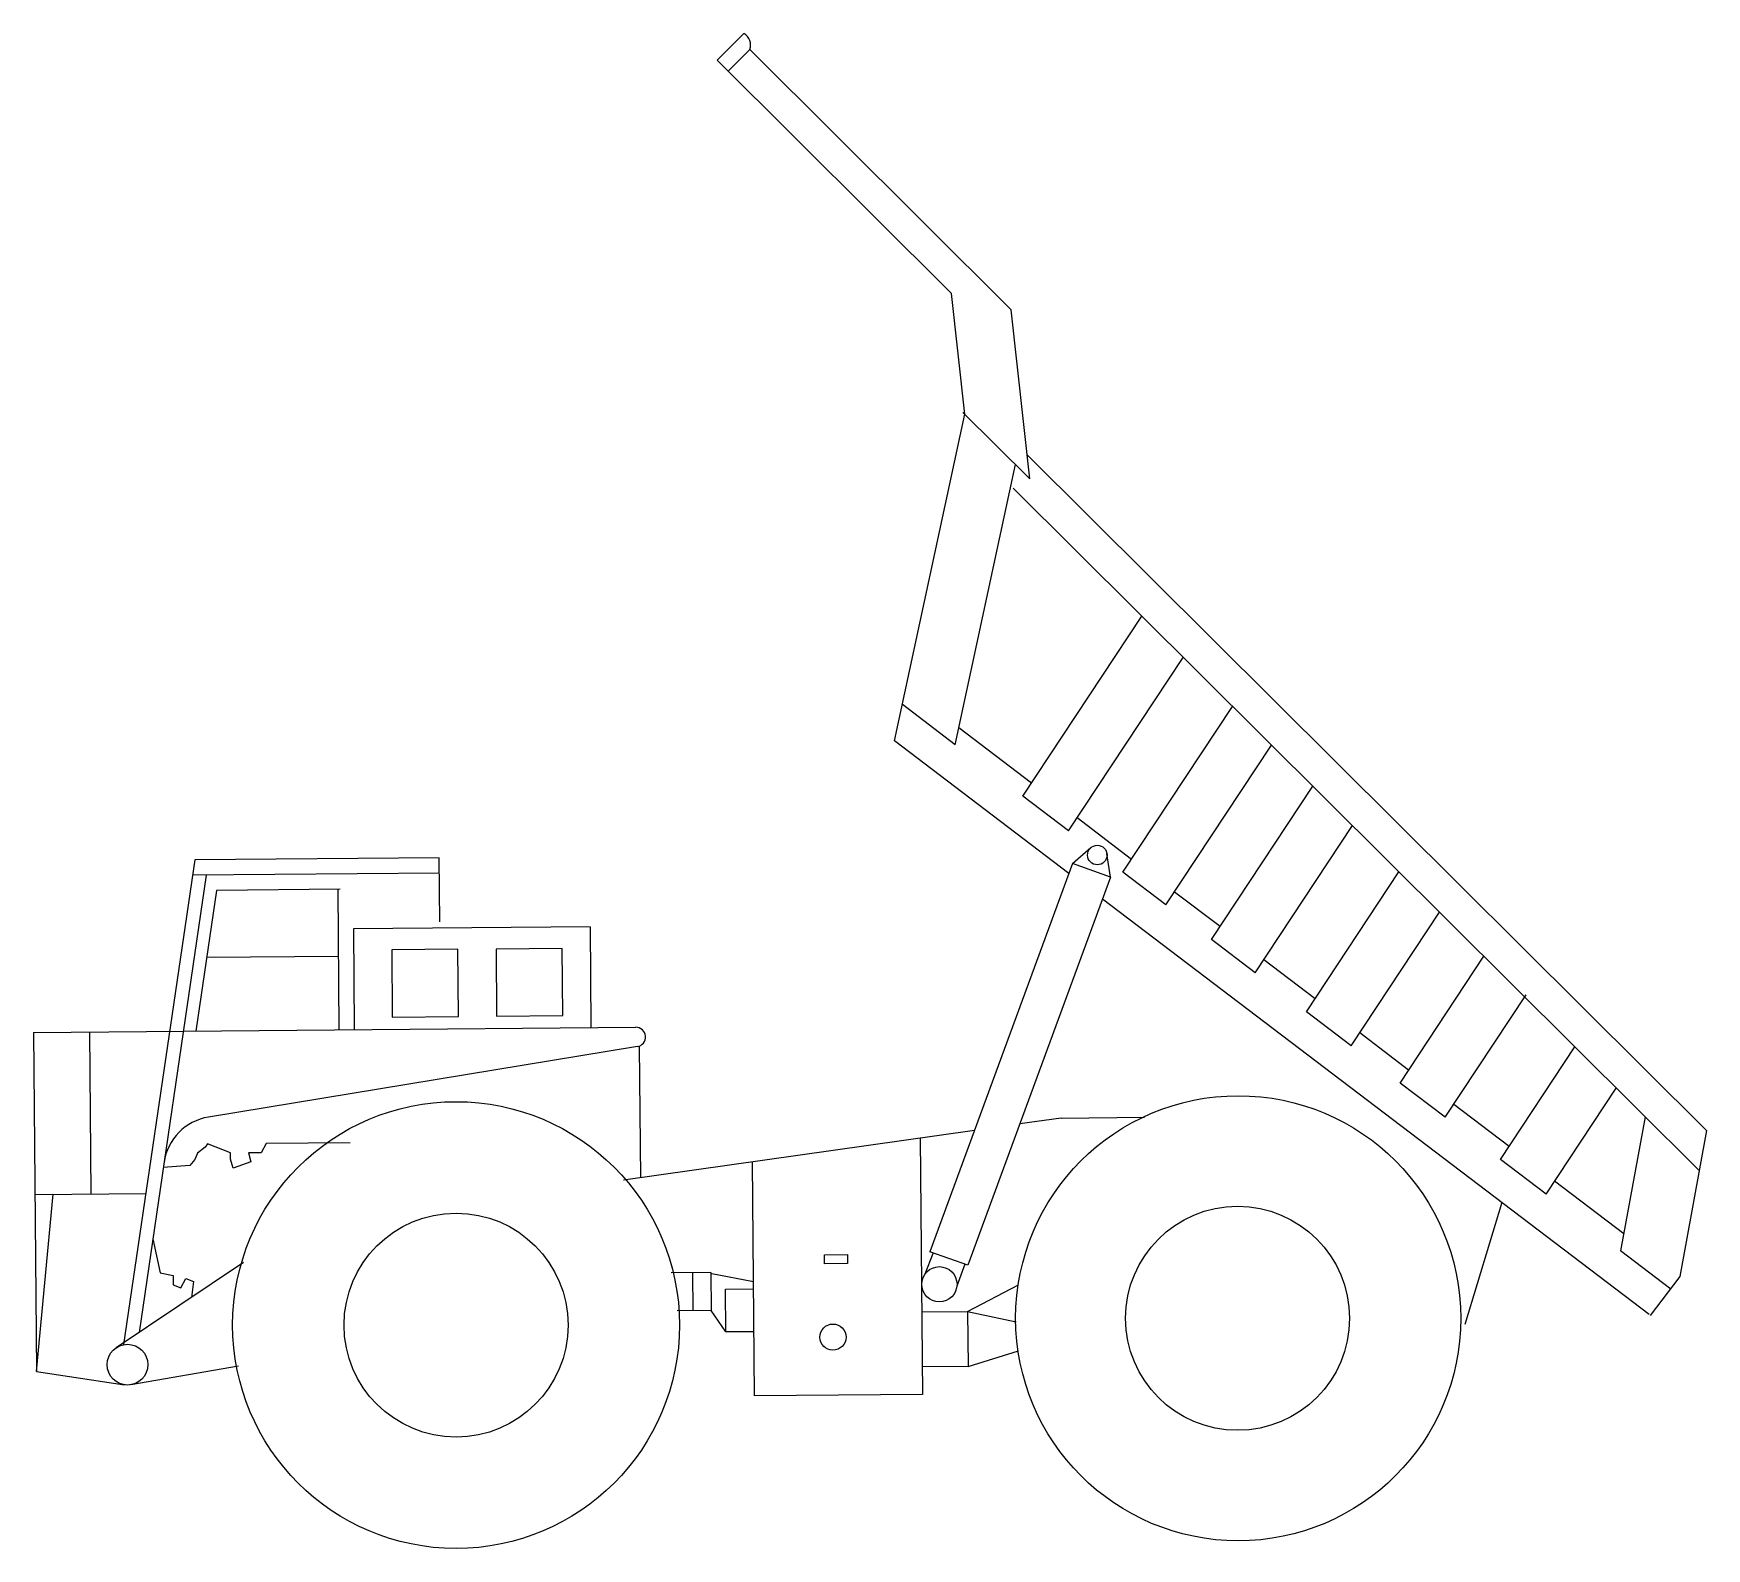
# Model space of a CAD drawing. Extents: x -18.2 to 18.9, y -11.2 to 22.5.
import ezdxf

# ---------------------------------------------------------------- set-up
doc = ezdxf.new("R2010")
doc.units = 0
doc.header["$MEASUREMENT"] = 0
doc.linetypes.add('DASHED', pattern=[0.75, 0.5, -0.25])
doc.layers.add('FUTURE-18DH', color=6, linetype='DASHED')

msp = doc.modelspace()

# ---------------------------------------------------------------- linework, layer by layer
at = {"layer": 'FUTURE-18DH', "color": 6, "linetype": 'CONTINUOUS'}
for p, q in [((-3.031147, 21.863039), (-2.438047, 22.458839)), ((-3.031147, 21.863039), (-2.438047, 22.458839)), ((-2.786347, 21.619139), (-2.307547, 22.099739)), ((-2.786347, 21.619139), (-2.307547, 22.099739)), ((3.501953, 16.321739), (-2.307547, 22.099739)), ((3.501953, 16.321739), (-2.307547, 22.099739)), ((2.175353, 16.683539), (-3.031147, 21.863039)), ((2.175353, 16.683539), (-3.031147, 21.863039)), ((2.467853, 13.999739), (2.175353, 16.683539)), ((2.467853, 13.999739), (2.175353, 16.683539)), ((3.911453, 12.563339), (3.501953, 16.321739)), ((3.911453, 12.563339), (3.501953, 16.321739)), ((0.909953, 6.742139), (2.467853, 13.999739)), ((0.909953, 6.742139), (2.467853, 13.999739)), ((3.911453, 12.563339), (2.428253, 14.039339)), ((3.911453, 12.563339), (2.428253, 14.039339)), ((18.946853, -1.912261), (3.852953, 13.100639)), ((18.946853, -1.912261), (3.852953, 13.100639)), ((2.254553, 6.658439), (3.591053, 12.882839)), ((2.254553, 6.658439), (3.591053, 12.882839)), ((18.783953, -2.804161), (3.544253, 12.354539)), ((18.783953, -2.804161), (3.544253, 12.354539)), ((3.759353, 5.514539), (6.400853, 9.513239)), ((3.759353, 5.514539), (6.400853, 9.513239)), ((4.774553, 4.742339), (7.321553, 8.597939)), ((4.774553, 4.742339), (7.321553, 8.597939)), ((2.254553, 6.658439), (1.083653, 7.549439)), ((2.254553, 6.658439), (1.083653, 7.549439)), ((5.982353, 3.823439), (8.416853, 7.508939)), ((5.982353, 3.823439), (8.416853, 7.508939)), ((4.779953, 3.799139), (0.909953, 6.742139)), ((4.779953, 3.799139), (0.909953, 6.742139)), ((3.949253, 5.802539), (2.334653, 7.030139)), ((3.949253, 5.802539), (2.334653, 7.030139)), ((6.937253, 3.098039), (9.282653, 6.647639)), ((6.937253, 3.098039), (9.282653, 6.647639)), ((7.948853, 2.328539), (10.198853, 5.735939)), ((7.948853, 2.328539), (10.198853, 5.735939)), ((4.774553, 4.742339), (3.759353, 5.514539)), ((4.774553, 4.742339), (3.759353, 5.514539)), ((6.172253, 4.111439), (4.964453, 5.030339)), ((6.172253, 4.111439), (4.964453, 5.030339)), ((8.918153, 1.591439), (11.078153, 4.861139)), ((8.918153, 1.591439), (11.078153, 4.861139)), ((-14.640247, 4.097939), (-16.218847, -6.669661)), ((-14.640247, 4.097939), (-16.218847, -6.669661)), ((-9.206947, 4.145639), (-14.640247, 4.097939)), ((-9.206947, 4.145639), (-14.640247, 4.097939)), ((-9.194347, 2.720039), (-9.206947, 4.145639)), ((-9.194347, 2.720039), (-9.206947, 4.145639)), ((4.860953, 4.020539), (5.270453, 4.372439)), ((4.860953, 4.020539), (5.270453, 4.372439)), ((5.708753, 3.713639), (5.626853, 4.240139)), ((5.708753, 3.713639), (5.626853, 4.240139)), ((-14.386447, 3.760439), (-15.875947, -6.397861)), ((-14.386447, 3.760439), (-15.875947, -6.397861)), ((-9.204247, 3.806339), (-14.689747, 3.757739)), ((-9.204247, 3.806339), (-14.689747, 3.757739)), ((4.860953, 4.020539), (1.690253, -4.605061)), ((4.860953, 4.020539), (1.690253, -4.605061)), ((5.708753, 3.713639), (4.860953, 4.020539)), ((5.708753, 3.713639), (4.860953, 4.020539)), ((6.937253, 3.098039), (5.982353, 3.823439)), ((6.937253, 3.098039), (5.982353, 3.823439)), ((10.061153, 0.722939), (12.114053, 3.830639)), ((10.061153, 0.722939), (12.114053, 3.830639)), ((-14.153347, 3.422939), (-14.611447, 0.297239)), ((-14.153347, 3.422939), (-14.611447, 0.297239)), ((-11.406547, 3.447239), (-14.153347, 3.422939)), ((-11.406547, 3.447239), (-14.153347, 3.422939)), ((-11.463247, 3.446339), (-11.436247, 0.325139)), ((-11.463247, 3.446339), (-11.436247, 0.325139)), ((5.708753, 3.713639), (2.538953, -4.906561)), ((5.708753, 3.713639), (2.538953, -4.906561)), ((8.138753, 2.616539), (7.127153, 3.385139)), ((8.138753, 2.616539), (7.127153, 3.385139)), ((17.669753, -6.003661), (5.530553, 3.228539)), ((17.669753, -6.003661), (5.530553, 3.228539)), ((-5.856247, 2.613839), (-11.115847, 2.567939)), ((-5.856247, 2.613839), (-11.115847, 2.567939)), ((-5.856247, 2.613839), (-5.837347, 0.373739)), ((-5.856247, 2.613839), (-5.837347, 0.373739)), ((11.052953, -0.032161), (13.014053, 2.936039)), ((11.052953, -0.032161), (13.014053, 2.936039)), ((-11.115847, 2.567939), (-11.096047, 0.327839)), ((-11.115847, 2.567939), (-11.096047, 0.327839)), ((8.918153, 1.591439), (7.948853, 2.328539)), ((8.918153, 1.591439), (7.948853, 2.328539)), ((-11.450647, 1.953239), (-14.372047, 1.928039)), ((-11.450647, 1.953239), (-14.372047, 1.928039)), ((-8.793847, 2.112539), (-10.263547, 2.099939)), ((-8.793847, 2.112539), (-10.263547, 2.099939)), ((-10.263547, 2.099939), (-10.250947, 0.606839)), ((-10.263547, 2.099939), (-10.250947, 0.606839)), ((-8.780347, 0.619439), (-8.793847, 2.112539)), ((-8.780347, 0.619439), (-8.793847, 2.112539)), ((-6.474547, 2.132339), (-7.945147, 2.119739)), ((-6.474547, 2.132339), (-7.945147, 2.119739)), ((-7.945147, 2.119739), (-7.932547, 0.626639)), ((-7.945147, 2.119739), (-7.932547, 0.626639)), ((-6.461947, 0.639239), (-6.474547, 2.132339)), ((-6.461947, 0.639239), (-6.474547, 2.132339)), ((10.251053, 1.010039), (9.108053, 1.878539)), ((10.251053, 1.010039), (9.108053, 1.878539)), ((12.138353, -0.857461), (13.997753, 1.957739)), ((12.138353, -0.857461), (13.997753, 1.957739)), ((13.140953, -1.619761), (14.940953, 1.103639)), ((13.140953, -1.619761), (14.940953, 1.103639)), ((-18.222247, 0.265739), (-4.843747, 0.382739)), ((-18.222247, 0.265739), (-4.843747, 0.382739)), ((-10.250947, 0.606839), (-8.780347, 0.619439)), ((-10.250947, 0.606839), (-8.780347, 0.619439)), ((-7.932547, 0.626639), (-6.461947, 0.639239)), ((-7.932547, 0.626639), (-6.461947, 0.639239)), ((11.052953, -0.032161), (10.061153, 0.722939)), ((11.052953, -0.032161), (10.061153, 0.722939)), ((-18.222247, 0.265739), (-18.156547, -7.267261)), ((-18.222247, 0.265739), (-18.156547, -7.267261)), ((-16.978447, 0.276539), (-16.946947, -3.319861)), ((-16.978447, 0.276539), (-16.946947, -3.319861)), ((12.328253, -0.569461), (11.242853, 0.254939)), ((12.328253, -0.569461), (11.242853, 0.254939)), ((-4.805947, -0.049261), (-14.332447, -1.614361)), ((-4.805947, -0.049261), (-14.332447, -1.614361)), ((-4.763647, -0.038461), (-4.738447, -2.965261)), ((-4.763647, -0.038461), (-4.738447, -2.965261)), ((14.370353, -2.554861), (16.021853, -0.055561)), ((14.370353, -2.554861), (16.021853, -0.055561)), ((13.140953, -1.619761), (12.138353, -0.857461)), ((13.140953, -1.619761), (12.138353, -0.857461)), ((15.382853, -3.325261), (16.939853, -0.969061)), ((15.382853, -3.325261), (16.939853, -0.969061)), ((14.560253, -2.267761), (13.330853, -1.332661)), ((14.560253, -2.267761), (13.330853, -1.332661)), ((4.609853, -1.635961), (3.693653, -1.766461)), ((4.609853, -1.635961), (3.693653, -1.766461)), ((4.609853, -1.635961), (6.460253, -1.619761)), ((4.609853, -1.635961), (6.460253, -1.619761)), ((17.581553, -1.607161), (17.037953, -4.583461)), ((17.581553, -1.607161), (17.037953, -4.583461)), ((-14.354947, -2.211961), (-14.410747, -2.280361)), ((-14.354947, -2.211961), (-14.410747, -2.280361)), ((-14.014747, -2.344261), (-14.354947, -2.211961)), ((-14.014747, -2.344261), (-14.354947, -2.211961)), ((-13.054447, -2.200261), (-13.166047, -2.405461)), ((-13.054447, -2.200261), (-13.166047, -2.405461)), ((-11.187847, -2.184061), (-13.054447, -2.200261)), ((-11.187847, -2.184061), (-13.054447, -2.200261)), ((2.680253, -1.910461), (-5.111047, -3.018361)), ((2.680253, -1.910461), (-5.111047, -3.018361)), ((1.479653, -2.081461), (1.530053, -7.773961)), ((1.479653, -2.081461), (1.530053, -7.773961)), ((18.946853, -1.912261), (18.355553, -5.153161)), ((18.946853, -1.912261), (18.355553, -5.153161)), ((-14.634847, -2.553961), (-14.746447, -2.690761)), ((-14.634847, -2.553961), (-14.746447, -2.690761)), ((-14.579947, -2.417161), (-14.634847, -2.553961)), ((-14.579947, -2.417161), (-14.634847, -2.553961)), ((-14.410747, -2.280361), (-14.579947, -2.417161)), ((-14.410747, -2.280361), (-14.579947, -2.417161)), ((-13.844647, -2.410861), (-14.014747, -2.344261)), ((-13.844647, -2.410861), (-14.014747, -2.344261)), ((-13.842847, -2.546761), (-13.844647, -2.410861)), ((-13.842847, -2.546761), (-13.844647, -2.410861)), ((-13.785247, -2.750161), (-13.842847, -2.546761)), ((-13.785247, -2.750161), (-13.842847, -2.546761)), ((-13.166047, -2.405461), (-13.448647, -2.407261)), ((-13.166047, -2.405461), (-13.448647, -2.407261)), ((-13.448647, -2.407261), (-13.390147, -2.610661)), ((-13.448647, -2.407261), (-13.390147, -2.610661)), ((15.382853, -3.325261), (14.370353, -2.554861)), ((15.382853, -3.325261), (14.370353, -2.554861)), ((-14.746447, -2.690761), (-15.338647, -2.733061)), ((-14.746447, -2.690761), (-15.338647, -2.733061)), ((-13.390147, -2.610661), (-13.785247, -2.750161)), ((-13.390147, -2.610661), (-13.785247, -2.750161)), ((-2.203147, -7.807261), (-2.248147, -2.611561)), ((-2.203147, -7.807261), (-2.248147, -2.611561)), ((-18.191647, -3.330661), (-15.726547, -3.309061)), ((-18.191647, -3.330661), (-15.726547, -3.309061)), ((-18.156547, -7.267261), (-17.783047, -3.327061)), ((-18.156547, -7.267261), (-17.783047, -3.327061)), ((17.107253, -4.204561), (15.572753, -3.037261)), ((17.107253, -4.204561), (15.572753, -3.037261)), ((14.398253, -3.515161), (13.575653, -6.222361)), ((14.398253, -3.515161), (13.575653, -6.222361)), ((-15.570847, -4.318861), (-15.404347, -5.071261)), ((-15.570847, -4.318861), (-15.404347, -5.071261)), ((-0.646147, -4.671661), (-0.137647, -4.667161)), ((-0.646147, -4.671661), (-0.137647, -4.667161)), ((-0.645247, -4.875061), (-0.646147, -4.671661)), ((-0.645247, -4.875061), (-0.646147, -4.671661)), ((-0.137647, -4.667161), (-0.135847, -4.870561)), ((-0.137647, -4.667161), (-0.135847, -4.870561)), ((1.763153, -4.631161), (1.582253, -5.106361)), ((1.763153, -4.631161), (1.582253, -5.106361)), ((2.538953, -4.906561), (1.690253, -4.605061)), ((2.538953, -4.906561), (1.690253, -4.605061)), ((18.156653, -5.433961), (17.037953, -4.583461)), ((18.156653, -5.433961), (17.037953, -4.583461)), ((-13.553947, -4.848061), (-16.385347, -6.738061)), ((-13.553947, -4.848061), (-16.385347, -6.738061)), ((-15.404347, -5.071261), (-15.121747, -5.136961)), ((-15.404347, -5.071261), (-15.121747, -5.136961)), ((-15.121747, -5.136961), (-15.119947, -5.340361)), ((-15.121747, -5.136961), (-15.119947, -5.340361)), ((-14.948947, -5.406961), (-14.838247, -5.202661)), ((-14.948947, -5.406961), (-14.838247, -5.202661)), ((-14.838247, -5.202661), (-14.668147, -5.268361)), ((-14.838247, -5.202661), (-14.668147, -5.268361)), ((-3.173347, -5.068561), (-4.051747, -5.075761)), ((-3.173347, -5.068561), (-4.051747, -5.075761)), ((-3.583747, -5.072161), (-3.576547, -5.918161)), ((-3.583747, -5.072161), (-3.576547, -5.918161)), ((-3.173347, -5.068561), (-3.165247, -5.914561)), ((-3.173347, -5.068561), (-3.165247, -5.914561)), ((-3.150847, -5.085661), (-2.224747, -5.263861)), ((-3.150847, -5.085661), (-2.224747, -5.263861)), ((-0.135847, -4.870561), (-0.645247, -4.875061)), ((-0.135847, -4.870561), (-0.645247, -4.875061)), ((2.466053, -4.880461), (2.293253, -5.368261)), ((2.466053, -4.880461), (2.293253, -5.368261)), ((18.355553, -5.153161), (17.694953, -6.022561)), ((18.355553, -5.153161), (17.694953, -6.022561)), ((-15.119947, -5.340361), (-14.948947, -5.406961)), ((-15.119947, -5.340361), (-14.948947, -5.406961)), ((-14.668147, -5.268361), (-14.713147, -5.621161)), ((-14.668147, -5.268361), (-14.713147, -5.621161)), ((-2.845747, -5.437561), (-2.223847, -5.431261)), ((-2.845747, -5.437561), (-2.223847, -5.431261)), ((-2.837647, -6.387061), (-2.845747, -5.437561)), ((-2.837647, -6.387061), (-2.845747, -5.437561)), ((2.531753, -5.933461), (3.664853, -5.337661)), ((2.531753, -5.933461), (3.664853, -5.337661)), ((-3.165247, -5.914561), (-3.923047, -5.921761)), ((-3.165247, -5.914561), (-3.923047, -5.921761)), ((-2.837647, -6.387061), (-3.165247, -5.914561)), ((-2.837647, -6.387061), (-3.165247, -5.914561)), ((1.513853, -5.942461), (2.531753, -5.933461)), ((1.513853, -5.942461), (2.531753, -5.933461)), ((2.531753, -5.933461), (3.609053, -6.165661)), ((2.531753, -5.933461), (2.542553, -7.154761)), ((2.531753, -5.933461), (2.542553, -7.154761)), ((2.531753, -5.933461), (3.609053, -6.165661)), ((-2.215747, -6.381661), (-2.837647, -6.387061)), ((-2.215747, -6.381661), (-2.837647, -6.387061)), ((2.542553, -7.154761), (3.661253, -6.808261)), ((2.542553, -7.154761), (3.661253, -6.808261)), ((-18.156547, -7.267261), (-16.201747, -7.561561)), ((-18.156547, -7.267261), (-16.201747, -7.561561)), ((-13.667347, -7.151161), (-16.057747, -7.559761)), ((-13.667347, -7.151161), (-16.057747, -7.559761)), ((2.542553, -7.154761), (1.524653, -7.163761)), ((2.542553, -7.154761), (1.524653, -7.163761)), ((1.530053, -7.773961), (-2.203147, -7.807261)), ((1.530053, -7.773961), (-2.203147, -7.807261))]:
    msp.add_line(p, q, dxfattribs=at)
for centre, radius in [((5.412341, 4.207174), 0.217281), ((5.412341, 4.207174), 0.217281), ((-8.833456, -6.235708), 4.963665), ((-8.833456, -6.235708), 4.963665), ((8.542298, -6.084229), 4.943944), ((8.542298, -6.084229), 4.943944), ((8.528317, -6.084229), 2.4883), ((8.528317, -6.084229), 2.4883), ((-8.833457, -6.235708), 2.4883), ((-8.833457, -6.235708), 2.4883), ((1.904258, -5.327805), 0.390962), ((1.904258, -5.327805), 0.390962), ((-0.460936, -6.502227), 0.29081), ((-0.460936, -6.502227), 0.29081), ((-16.134094, -7.11406), 0.452448), ((-16.134094, -7.11406), 0.452448)]:
    msp.add_circle(centre, radius, dxfattribs=at)
for centre, radius, start, end in [((-2.588052, 22.201197), 0.29832, 340.188922, 59.895542), ((-2.588052, 22.201197), 0.29832, 340.188922, 59.895542), ((-4.841608, 0.165072), 0.2175, 279.327072, 90.499883), ((-4.841608, 0.165072), 0.2175, 279.327072, 90.499883), ((-14.138203, -2.794506), 1.19625, 99.327072, 171.658069), ((-14.138203, -2.794506), 1.19625, 99.327072, 171.658069)]:
    msp.add_arc(centre, radius, start, end, dxfattribs=at)

doc.saveas('drawing.dxf')
